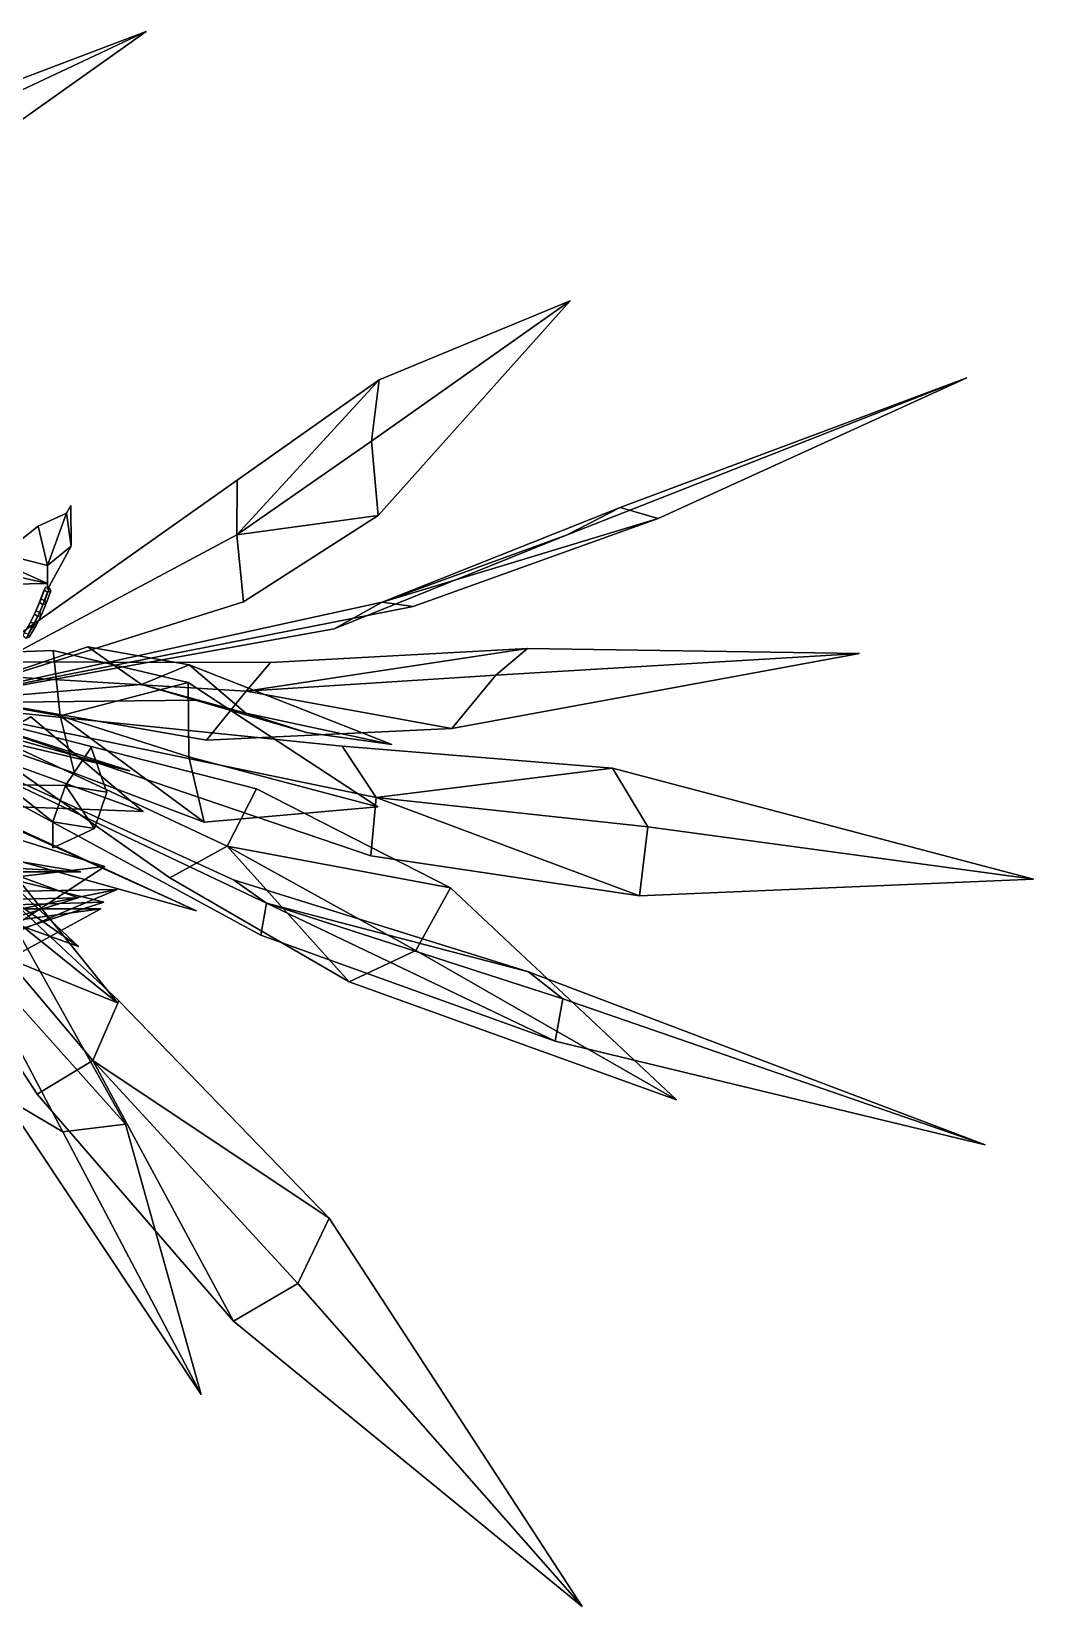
# Model space of a CAD drawing. Header units: metres. Extents: x -366 to 149, y -229 to 234.
# Drawn here: x 80.3 to 148.8, y -54.1 to 53.7 of the extents above; entities that cross this region are included whole.
import ezdxf

# ---------------------------------------------------------------- set-up
doc = ezdxf.new("R2010")
doc.units = ezdxf.units.M

msp = doc.modelspace()

# ---------------------------------------------------------------- linework, layer by layer
at = {"layer": 'coral-li_Leaf', "color": 3}
for points in [[(81.4075, 17.1531, 680.9066), (82.7013, 20.7344, 680.9896), (80.761, 19.8493, 682.2927)], [(81.4075, 17.1531, 680.9066), (80.761, 19.8493, 682.2927), (82.7013, 20.7344, 680.9896)], [(83.02597, 18.4871, 679.2338), (82.7013, 20.7344, 680.9896), (81.4075, 17.1531, 680.9066)], [(83.02597, 18.4871, 679.2338), (81.4075, 17.1531, 680.9066), (82.7013, 20.7344, 680.9896)], [(83.00542, 21.2783, 677.4149), (82.7013, 20.7344, 680.9896), (83.02597, 18.4871, 679.2338)], [(83.00542, 21.2783, 677.4149), (83.02597, 18.4871, 679.2338), (82.7013, 20.7344, 680.9896)], [(80.761, 19.8493, 682.2927), (78.3535, 17.9392, 682.0487), (81.4075, 17.1531, 680.9066)], [(80.761, 19.8493, 682.2927), (81.4075, 17.1531, 680.9066), (78.3535, 17.9392, 682.0487)], [(83.02597, 18.4871, 679.2338), (81.4075, 17.1531, 680.9066), (81.4059, 15.5122, 677.3759)], [(83.02597, 18.4871, 679.2338), (81.4059, 15.5122, 677.3759), (81.4075, 17.1531, 680.9066)], [(85.4571, 1.6461, 654.1949), (84.4045, 4.7097, 654.1527), (82.6375, 2.1161, 655.7569)], [(85.4571, 1.6461, 654.1949), (82.6375, 2.1161, 655.7569), (84.4045, 4.7097, 654.1527)], [(81.7636, -0.3736, 654.7644), (82.6375, 2.1161, 655.7569), (78.6071, 2.1633, 655.0543)], [(81.7636, -0.3736, 654.7644), (78.6071, 2.1633, 655.0543), (82.6375, 2.1161, 655.7569)], [(81.7636, -0.3736, 654.7644), (84.6178, -0.8249, 653.8998), (82.6375, 2.1161, 655.7569)], [(81.7636, -0.3736, 654.7644), (82.6375, 2.1161, 655.7569), (84.6178, -0.8249, 653.8998)], [(82.6375, 2.1161, 655.7569), (84.6178, -0.8249, 653.8998), (85.4571, 1.6461, 654.1949)], [(82.6375, 2.1161, 655.7569), (85.4571, 1.6461, 654.1949), (84.6178, -0.8249, 653.8998)], [(81.7628, -2.1593, 651.753), (84.6178, -0.8249, 653.8998), (81.7636, -0.3736, 654.7644)], [(81.7628, -2.1593, 651.753), (81.7636, -0.3736, 654.7644), (84.6178, -0.8249, 653.8998)]]:
    msp.add_3dface(points, dxfattribs=at)
at = {"layer": 'coral-li_Mrstm', "color": 3}
for points in [[(63.02321, 44.159, 597.6873), (88.1578, 53.6953, 618.7347), (67.5957, 44.02846, 595.3908)], [(63.02321, 44.159, 597.6873), (67.5957, 44.02846, 595.3908), (88.1578, 53.6953, 618.7347)], [(67.5957, 44.02846, 595.3908), (88.1578, 53.6953, 618.7347), (70.6861, 41.3181, 592.3409)], [(67.5957, 44.02846, 595.3908), (70.6861, 41.3181, 592.3409), (88.1578, 53.6953, 618.7347)], [(104.0204, 20.5726, 716.0831), (117.138, 35.2751, 743.9659), (103.5656, 25.6692, 715.9533)], [(104.0204, 20.5726, 716.0831), (103.5656, 25.6692, 715.9533), (117.138, 35.2751, 743.9659)], [(103.5656, 25.6692, 715.9533), (117.138, 35.2751, 743.9659), (104.0832, 29.858, 713.0577)], [(103.5656, 25.6692, 715.9533), (104.0832, 29.858, 713.0577), (117.138, 35.2751, 743.9659)], [(94.3586, 19.2593, 696.0892), (103.5656, 25.6692, 715.9533), (104.0832, 29.858, 713.0577)], [(94.3586, 19.2593, 696.0892), (104.0832, 29.858, 713.0577), (103.5656, 25.6692, 715.9533)], [(94.3586, 19.2593, 696.0892), (104.0832, 29.858, 713.0577), (94.3873, 23.01036, 693.591)], [(94.3586, 19.2593, 696.0892), (94.3873, 23.01036, 693.591), (104.0832, 29.858, 713.0577)], [(116.9331, 19.2623, 706.5233), (144.2617, 30.01171, 723.9385), (120.5594, 21.1309, 703.4318)], [(116.9331, 19.2623, 706.5233), (120.5594, 21.1309, 703.4318), (144.2617, 30.01171, 723.9385)], [(120.5594, 21.1309, 703.4318), (144.2617, 30.01171, 723.9385), (123.1659, 20.3887, 699.0897)], [(120.5594, 21.1309, 703.4318), (123.1659, 20.3887, 699.0897), (144.2617, 30.01171, 723.9385)], [(60.772, 25.2243, 601.3407), (81.4119, 15.9404, 626.9042), (62.1568, 20.309, 600.9938)], [(60.772, 25.2243, 601.3407), (62.1568, 20.309, 600.9938), (81.4119, 15.9404, 626.9042)], [(104.0204, 20.5726, 716.0831), (103.5656, 25.6692, 715.9533), (94.3586, 19.2593, 696.0892)], [(104.0204, 20.5726, 716.0831), (94.3586, 19.2593, 696.0892), (103.5656, 25.6692, 715.9533)], [(94.3586, 19.2593, 696.0892), (94.3873, 23.01036, 693.591), (72.7834, 7.7465, 662.0576)], [(94.3586, 19.2593, 696.0892), (72.7834, 7.7465, 662.0576), (94.3873, 23.01036, 693.591)], [(94.8169, 14.6786, 696.0508), (104.0204, 20.5726, 716.0831), (94.3586, 19.2593, 696.0892)], [(94.8169, 14.6786, 696.0508), (94.3586, 19.2593, 696.0892), (104.0204, 20.5726, 716.0831)], [(116.9331, 19.2623, 706.5233), (120.5594, 21.1309, 703.4318), (104.2936, 14.6442, 688.8104)], [(116.9331, 19.2623, 706.5233), (104.2936, 14.6442, 688.8104), (120.5594, 21.1309, 703.4318)], [(104.2936, 14.6442, 688.8104), (120.5594, 21.1309, 703.4318), (123.1659, 20.3887, 699.0897)], [(104.2936, 14.6442, 688.8104), (123.1659, 20.3887, 699.0897), (120.5594, 21.1309, 703.4318)], [(62.1568, 20.309, 600.9938), (81.4119, 15.9404, 626.9042), (60.5261, 15.5412, 600.0953)], [(62.1568, 20.309, 600.9938), (60.5261, 15.5412, 600.0953), (81.4119, 15.9404, 626.9042)], [(104.2936, 14.6442, 688.8104), (123.1659, 20.3887, 699.0897), (106.4149, 14.3627, 684.8441)], [(104.2936, 14.6442, 688.8104), (106.4149, 14.3627, 684.8441), (123.1659, 20.3887, 699.0897)], [(72.7834, 7.7465, 662.0576), (94.8169, 14.6786, 696.0508), (94.3586, 19.2593, 696.0892)], [(72.7834, 7.7465, 662.0576), (94.3586, 19.2593, 696.0892), (94.8169, 14.6786, 696.0508)], [(101.0135, 12.8383, 691.4889), (116.9331, 19.2623, 706.5233), (104.2936, 14.6442, 688.8104)], [(101.0135, 12.8383, 691.4889), (104.2936, 14.6442, 688.8104), (116.9331, 19.2623, 706.5233)], [(72.7834, 7.7465, 662.0576), (101.0135, 12.8383, 691.4889), (104.2936, 14.6442, 688.8104)], [(72.7834, 7.7465, 662.0576), (104.2936, 14.6442, 688.8104), (101.0135, 12.8383, 691.4889)], [(104.2936, 14.6442, 688.8104), (106.4149, 14.3627, 684.8441), (72.7834, 7.7465, 662.0576)], [(104.2936, 14.6442, 688.8104), (72.7834, 7.7465, 662.0576), (106.4149, 14.3627, 684.8441)], [(82.267, 6.8878, 684.6278), (81.7997, 11.3513, 684.2145), (61.4975, 10.5932, 648.4189)], [(82.267, 6.8878, 684.6278), (61.4975, 10.5932, 648.4189), (81.7997, 11.3513, 684.2145)], [(87.842, 9.01467, 701.1448), (84.1642, 11.6045, 701.4234), (72.7834, 7.7465, 662.0576)], [(87.842, 9.01467, 701.1448), (72.7834, 7.7465, 662.0576), (84.1642, 11.6045, 701.4234)], [(82.267, 6.8878, 684.6278), (91.02281, 9.159, 704.9504), (81.7997, 11.3513, 684.2145)], [(82.267, 6.8878, 684.6278), (81.7997, 11.3513, 684.2145), (91.02281, 9.159, 704.9504)], [(87.842, 9.01467, 701.1448), (91.105, 10.3772, 723.1068), (84.1642, 11.6045, 701.4234)], [(87.842, 9.01467, 701.1448), (84.1642, 11.6045, 701.4234), (91.105, 10.3772, 723.1068)], [(95.00007, 8.5617, 673.5115), (112.0745, 9.6591, 688.6012), (114.2186, 11.4819, 684.3258)], [(95.00007, 8.5617, 673.5115), (114.2186, 11.4819, 684.3258), (112.0745, 9.6591, 688.6012)], [(95.00007, 8.5617, 673.5115), (114.2186, 11.4819, 684.3258), (96.6596, 10.5306, 669.8129)], [(95.00007, 8.5617, 673.5115), (96.6596, 10.5306, 669.8129), (114.2186, 11.4819, 684.3258)], [(109.058, 6.01876, 690.5626), (136.9229, 11.145, 709.6141), (112.0745, 9.6591, 688.6012)], [(109.058, 6.01876, 690.5626), (112.0745, 9.6591, 688.6012), (136.9229, 11.145, 709.6141)], [(112.0745, 9.6591, 688.6012), (136.9229, 11.145, 709.6141), (114.2186, 11.4819, 684.3258)], [(112.0745, 9.6591, 688.6012), (114.2186, 11.4819, 684.3258), (136.9229, 11.145, 709.6141)], [(61.4975, 10.5932, 648.4189), (86.2768, -12.6197, 671.5751), (84.4983, -16.6956, 670.3841)], [(61.4975, 10.5932, 648.4189), (84.4983, -16.6956, 670.3841), (86.2768, -12.6197, 671.5751)], [(84.4983, -16.6956, 670.3841), (80.7051, -19.00377, 669.6123), (61.4975, 10.5932, 648.4189)], [(84.4983, -16.6956, 670.3841), (61.4975, 10.5932, 648.4189), (80.7051, -19.00377, 669.6123)], [(61.4975, 10.5932, 648.4189), (94.1223, -4.3512, 668.4528), (96.3711, -5.9301, 664.7589)], [(61.4975, 10.5932, 648.4189), (96.3711, -5.9301, 664.7589), (94.1223, -4.3512, 668.4528)], [(96.3711, -5.9301, 664.7589), (95.987, -8.1222, 660.84), (61.4975, 10.5932, 648.4189)], [(96.3711, -5.9301, 664.7589), (61.4975, 10.5932, 648.4189), (95.987, -8.1222, 660.84)], [(61.4975, 10.5932, 648.4189), (92.2702, 5.2248, 675.1264), (95.00007, 8.5617, 673.5115)], [(61.4975, 10.5932, 648.4189), (95.00007, 8.5617, 673.5115), (92.2702, 5.2248, 675.1264)], [(95.00007, 8.5617, 673.5115), (96.6596, 10.5306, 669.8129), (61.4975, 10.5932, 648.4189)], [(95.00007, 8.5617, 673.5115), (61.4975, 10.5932, 648.4189), (96.6596, 10.5306, 669.8129)], [(61.4975, 10.5932, 648.4189), (83.2628, 2.9639, 682.4356), (82.267, 6.8878, 684.6278)], [(61.4975, 10.5932, 648.4189), (82.267, 6.8878, 684.6278), (83.2628, 2.9639, 682.4356)], [(87.842, 9.01467, 701.1448), (94.9779, 7.05259, 722.7242), (91.105, 10.3772, 723.1068)], [(87.842, 9.01467, 701.1448), (91.105, 10.3772, 723.1068), (94.9779, 7.05259, 722.7242)], [(94.9779, 7.05259, 722.7242), (104.9413, 4.9162, 753.6654), (91.105, 10.3772, 723.1068)], [(94.9779, 7.05259, 722.7242), (91.105, 10.3772, 723.1068), (104.9413, 4.9162, 753.6654)], [(72.7834, 7.7465, 662.0576), (91.544, 7.9506, 698.6235), (87.842, 9.01467, 701.1448)], [(72.7834, 7.7465, 662.0576), (87.842, 9.01467, 701.1448), (91.544, 7.9506, 698.6235)], [(82.267, 6.8878, 684.6278), (91.06486, 4.06891, 705.4866), (91.02281, 9.159, 704.9504)], [(82.267, 6.8878, 684.6278), (91.02281, 9.159, 704.9504), (91.06486, 4.06891, 705.4866)], [(91.544, 7.9506, 698.6235), (99.1255, 5.7304, 720.032), (87.842, 9.01467, 701.1448)], [(91.544, 7.9506, 698.6235), (87.842, 9.01467, 701.1448), (99.1255, 5.7304, 720.032)], [(99.1255, 5.7304, 720.032), (94.9779, 7.05259, 722.7242), (87.842, 9.01467, 701.1448)], [(99.1255, 5.7304, 720.032), (87.842, 9.01467, 701.1448), (94.9779, 7.05259, 722.7242)], [(91.06486, 4.06891, 705.4866), (103.989, 0.6547, 735.1935), (91.02281, 9.159, 704.9504)], [(91.06486, 4.06891, 705.4866), (91.02281, 9.159, 704.9504), (103.989, 0.6547, 735.1935)], [(109.058, 6.01876, 690.5626), (112.0745, 9.6591, 688.6012), (95.00007, 8.5617, 673.5115)], [(109.058, 6.01876, 690.5626), (95.00007, 8.5617, 673.5115), (112.0745, 9.6591, 688.6012)], [(67.2233, 7.7719, 671.4601), (87.03802, 3.1239, 698.8729), (72.199, 7.8691, 670.2639)], [(67.2233, 7.7719, 671.4601), (72.199, 7.8691, 670.2639), (87.03802, 3.1239, 698.8729)], [(72.199, 7.8691, 670.2639), (87.03802, 3.1239, 698.8729), (75.7564, 6.2382, 666.965)], [(72.199, 7.8691, 670.2639), (75.7564, 6.2382, 666.965), (87.03802, 3.1239, 698.8729)], [(72.7834, 7.7465, 662.0576), (95.6874, 1.8894, 695.6756), (93.6886, -2.02757, 697.0379)], [(72.7834, 7.7465, 662.0576), (93.6886, -2.02757, 697.0379), (95.6874, 1.8894, 695.6756)], [(93.6886, -2.02757, 697.0379), (89.778, -4.1987, 697.5902), (72.7834, 7.7465, 662.0576)], [(93.6886, -2.02757, 697.0379), (72.7834, 7.7465, 662.0576), (89.778, -4.1987, 697.5902)], [(72.7834, 7.7465, 662.0576), (101.5597, 4.8148, 691.2535), (103.8732, 1.2896, 689.4056)], [(72.7834, 7.7465, 662.0576), (103.8732, 1.2896, 689.4056), (101.5597, 4.8148, 691.2535)], [(103.8732, 1.2896, 689.4056), (103.5232, -2.7072, 687.353), (72.7834, 7.7465, 662.0576)], [(103.8732, 1.2896, 689.4056), (72.7834, 7.7465, 662.0576), (103.5232, -2.7072, 687.353)], [(92.2702, 5.2248, 675.1264), (109.058, 6.01876, 690.5626), (95.00007, 8.5617, 673.5115)], [(92.2702, 5.2248, 675.1264), (95.00007, 8.5617, 673.5115), (109.058, 6.01876, 690.5626)], [(76.3249, 4.5234, 691.0403), (87.947, 0.3389, 721.1834), (80.2711, 6.8054, 688.7125)], [(76.3249, 4.5234, 691.0403), (80.2711, 6.8054, 688.7125), (87.947, 0.3389, 721.1834)], [(83.2628, 2.9639, 682.4356), (92.1217, -0.3852, 703.197), (82.267, 6.8878, 684.6278)], [(83.2628, 2.9639, 682.4356), (82.267, 6.8878, 684.6278), (92.1217, -0.3852, 703.197)], [(92.1217, -0.3852, 703.197), (91.06486, 4.06891, 705.4866), (82.267, 6.8878, 684.6278)], [(92.1217, -0.3852, 703.197), (82.267, 6.8878, 684.6278), (91.06486, 4.06891, 705.4866)], [(99.1255, 5.7304, 720.032), (104.9413, 4.9162, 753.6654), (94.9779, 7.05259, 722.7242)], [(99.1255, 5.7304, 720.032), (94.9779, 7.05259, 722.7242), (104.9413, 4.9162, 753.6654)], [(67.6043, 6.02883, 670.8669), (83.5193, -8.9019, 697.1247), (69.01717, 1.2325, 669.7721)], [(67.6043, 6.02883, 670.8669), (69.01717, 1.2325, 669.7721), (83.5193, -8.9019, 697.1247)], [(72.7271, 0.9063, 690.6265), (87.947, 0.3389, 721.1834), (76.3249, 4.5234, 691.0403)], [(72.7271, 0.9063, 690.6265), (76.3249, 4.5234, 691.0403), (87.947, 0.3389, 721.1834)], [(101.5597, 4.8148, 691.2535), (120.0368, 3.2872, 704.5575), (103.8732, 1.2896, 689.4056)], [(101.5597, 4.8148, 691.2535), (103.8732, 1.2896, 689.4056), (120.0368, 3.2872, 704.5575)], [(92.1217, -0.3852, 703.197), (103.989, 0.6547, 735.1935), (91.06486, 4.06891, 705.4866)], [(92.1217, -0.3852, 703.197), (91.06486, 4.06891, 705.4866), (103.989, 0.6547, 735.1935)], [(120.0368, 3.2872, 704.5575), (122.4531, -0.7229, 702.4891), (103.8732, 1.2896, 689.4056)], [(120.0368, 3.2872, 704.5575), (103.8732, 1.2896, 689.4056), (122.4531, -0.7229, 702.4891)], [(120.0368, 3.2872, 704.5575), (148.826, -4.2852, 721.2767), (122.4531, -0.7229, 702.4891)], [(120.0368, 3.2872, 704.5575), (122.4531, -0.7229, 702.4891), (148.826, -4.2852, 721.2767)], [(73.7412, 2.6777, 690.6949), (86.1829, -12.7593, 718.4905), (73.3527, -2.4168, 690.3905)], [(73.7412, 2.6777, 690.6949), (73.3527, -2.4168, 690.3905), (86.1829, -12.7593, 718.4905)], [(69.01717, 1.2325, 669.7721), (83.5193, -8.9019, 697.1247), (67.5545, -3.1983, 667.6682)], [(69.01717, 1.2325, 669.7721), (67.5545, -3.1983, 667.6682), (83.5193, -8.9019, 697.1247)], [(72.6467, 2.1164, 690.9681), (91.5929, -6.4522, 718.0479), (77.1724, 0.1587, 689.5955)], [(72.6467, 2.1164, 690.9681), (77.1724, 0.1587, 689.5955), (91.5929, -6.4522, 718.0479)], [(95.6874, 1.8894, 695.6756), (108.9675, -4.8913, 712.9497), (93.6886, -2.02757, 697.0379)], [(95.6874, 1.8894, 695.6756), (93.6886, -2.02757, 697.0379), (108.9675, -4.8913, 712.9497)], [(103.8732, 1.2896, 689.4056), (121.8877, -5.4408, 700.5864), (103.5232, -2.7072, 687.353)], [(103.8732, 1.2896, 689.4056), (103.5232, -2.7072, 687.353), (121.8877, -5.4408, 700.5864)], [(103.8732, 1.2896, 689.4056), (122.4531, -0.7229, 702.4891), (121.8877, -5.4408, 700.5864)], [(103.8732, 1.2896, 689.4056), (121.8877, -5.4408, 700.5864), (122.4531, -0.7229, 702.4891)], [(74.7021, -4.6787, 335.0367), (85.3313, -3.4363, 365.8046), (73.6218, 0.238, 334.1111)], [(74.7021, -4.6787, 335.0367), (73.6218, 0.238, 334.1111), (85.3313, -3.4363, 365.8046)], [(77.1724, 0.1587, 689.5955), (91.5929, -6.4522, 718.0479), (79.5584, -3.09044, 686.4415)], [(77.1724, 0.1587, 689.5955), (79.5584, -3.09044, 686.4415), (91.5929, -6.4522, 718.0479)], [(70.7628, -0.8986, 335.2605), (83.5035, -5.5657, 366.5907), (70.9091, -5.85, 336.5493)], [(70.7628, -0.8986, 335.2605), (70.9091, -5.85, 336.5493), (83.5035, -5.5657, 366.5907)], [(122.4531, -0.7229, 702.4891), (148.826, -4.2852, 721.2767), (121.8877, -5.4408, 700.5864)], [(122.4531, -0.7229, 702.4891), (121.8877, -5.4408, 700.5864), (148.826, -4.2852, 721.2767)], [(70.6986, -6.2952, 302.5096), (85.2685, -5.8698, 331.6425), (68.4411, -1.7026, 302.4095)], [(70.6986, -6.2952, 302.5096), (68.4411, -1.7026, 302.4095), (85.2685, -5.8698, 331.6425)], [(93.6886, -2.02757, 697.0379), (102.0458, -11.3136, 715.4432), (89.778, -4.1987, 697.5902)], [(93.6886, -2.02757, 697.0379), (89.778, -4.1987, 697.5902), (102.0458, -11.3136, 715.4432)], [(108.9675, -4.8913, 712.9497), (106.5842, -9.1651, 714.4505), (93.6886, -2.02757, 697.0379)], [(108.9675, -4.8913, 712.9497), (93.6886, -2.02757, 697.0379), (106.5842, -9.1651, 714.4505)], [(93.6886, -2.02757, 697.0379), (106.5842, -9.1651, 714.4505), (102.0458, -11.3136, 715.4432)], [(93.6886, -2.02757, 697.0379), (102.0458, -11.3136, 715.4432), (106.5842, -9.1651, 714.4505)], [(72.3925, -3.7895, 335.8991), (83.6906, -3.7828, 366.453), (67.404, -2.9111, 336.6356)], [(72.3925, -3.7895, 335.8991), (67.404, -2.9111, 336.6356), (83.6906, -3.7828, 366.453)], [(73.3527, -2.4168, 690.3905), (86.1829, -12.7593, 718.4905), (70.2945, -6.327, 689.1429)], [(73.3527, -2.4168, 690.3905), (70.2945, -6.327, 689.1429), (86.1829, -12.7593, 718.4905)], [(76.5007, -2.5742, 333.0984), (83.6906, -3.7828, 366.453), (72.3925, -3.7895, 335.8991)], [(76.5007, -2.5742, 333.0984), (72.3925, -3.7895, 335.8991), (83.6906, -3.7828, 366.453)], [(76.8879, -8.9184, 333.1803), (85.3313, -3.4363, 365.8046), (74.7021, -4.6787, 335.0367)], [(76.8879, -8.9184, 333.1803), (74.7021, -4.6787, 335.0367), (85.3313, -3.4363, 365.8046)], [(71.3929, -11.223, 335.3938), (86.1736, -5.00181, 365.5355), (74.6677, -7.2971, 335.1457)], [(71.3929, -11.223, 335.3938), (74.6677, -7.2971, 335.1457), (86.1736, -5.00181, 365.5355)], [(74.6677, -7.2971, 335.1457), (86.1736, -5.00181, 365.5355), (78.4406, -5.1416, 332.4406)], [(74.6677, -7.2971, 335.1457), (78.4406, -5.1416, 332.4406), (86.1736, -5.00181, 365.5355)], [(94.1223, -4.3512, 668.4528), (114.3043, -10.636, 677.0506), (96.3711, -5.9301, 664.7589)], [(94.1223, -4.3512, 668.4528), (96.3711, -5.9301, 664.7589), (114.3043, -10.636, 677.0506)], [(108.9675, -4.8913, 712.9497), (124.4133, -19.3932, 739.723), (106.5842, -9.1651, 714.4505)], [(108.9675, -4.8913, 712.9497), (106.5842, -9.1651, 714.4505), (124.4133, -19.3932, 739.723)], [(67.5584, -6.3246, 336.7006), (85.06132, -6.3304, 366.015), (72.3365, -8.05061, 336.0766)], [(67.5584, -6.3246, 336.7006), (72.3365, -8.05061, 336.0766), (85.06132, -6.3304, 366.015)], [(70.9091, -5.85, 336.5493), (83.5035, -5.5657, 366.5907), (68.3219, -10.2665, 336.5489)], [(70.9091, -5.85, 336.5493), (68.3219, -10.2665, 336.5489), (83.5035, -5.5657, 366.5907)], [(73.4581, -9.676, 299.8349), (85.2685, -5.8698, 331.6425), (70.6986, -6.2952, 302.5096)], [(73.4581, -9.676, 299.8349), (70.6986, -6.2952, 302.5096), (85.2685, -5.8698, 331.6425)], [(72.3365, -8.05061, 336.0766), (85.06132, -6.3304, 366.015), (75.2459, -11.6658, 333.9171)], [(72.3365, -8.05061, 336.0766), (75.2459, -11.6658, 333.9171), (85.06132, -6.3304, 366.015)], [(96.3711, -5.9301, 664.7589), (116.1213, -15.3736, 668.7062), (95.987, -8.1222, 660.84)], [(96.3711, -5.9301, 664.7589), (95.987, -8.1222, 660.84), (116.1213, -15.3736, 668.7062)], [(114.3043, -10.636, 677.0506), (116.6541, -12.4781, 672.8932), (96.3711, -5.9301, 664.7589)], [(114.3043, -10.636, 677.0506), (96.3711, -5.9301, 664.7589), (116.6541, -12.4781, 672.8932)], [(96.3711, -5.9301, 664.7589), (116.6541, -12.4781, 672.8932), (116.1213, -15.3736, 668.7062)], [(96.3711, -5.9301, 664.7589), (116.1213, -15.3736, 668.7062), (116.6541, -12.4781, 672.8932)], [(79.464, -8.03045, 680.3475), (86.7428, -21.05763, 697.6115), (75.6499, -8.654, 682.8491)], [(79.464, -8.03045, 680.3475), (75.6499, -8.654, 682.8491), (86.7428, -21.05763, 697.6115)], [(86.7428, -21.05763, 697.6115), (82.4637, -21.5754, 700.3719), (75.6499, -8.654, 682.8491)], [(86.7428, -21.05763, 697.6115), (75.6499, -8.654, 682.8491), (82.4637, -21.5754, 700.3719)], [(75.6499, -8.654, 682.8491), (82.4637, -21.5754, 700.3719), (78.3732, -19.1538, 702.2699)], [(75.6499, -8.654, 682.8491), (78.3732, -19.1538, 702.2699), (82.4637, -21.5754, 700.3719)], [(106.5842, -9.1651, 714.4505), (124.4133, -19.3932, 739.723), (102.0458, -11.3136, 715.4432)], [(106.5842, -9.1651, 714.4505), (102.0458, -11.3136, 715.4432), (124.4133, -19.3932, 739.723)], [(114.3043, -10.636, 677.0506), (145.5167, -22.4728, 684.2176), (116.6541, -12.4781, 672.8932)], [(114.3043, -10.636, 677.0506), (116.6541, -12.4781, 672.8932), (145.5167, -22.4728, 684.2176)], [(86.2768, -12.6197, 671.5751), (100.6594, -27.4886, 681.2081), (84.4983, -16.6956, 670.3841)], [(86.2768, -12.6197, 671.5751), (84.4983, -16.6956, 670.3841), (100.6594, -27.4886, 681.2081)], [(116.6541, -12.4781, 672.8932), (145.5167, -22.4728, 684.2176), (116.1213, -15.3736, 668.7062)], [(116.6541, -12.4781, 672.8932), (116.1213, -15.3736, 668.7062), (145.5167, -22.4728, 684.2176)], [(84.4983, -16.6956, 670.3841), (94.1191, -34.5447, 679.5316), (80.7051, -19.00377, 669.6123)], [(84.4983, -16.6956, 670.3841), (80.7051, -19.00377, 669.6123), (94.1191, -34.5447, 679.5316)], [(100.6594, -27.4886, 681.2081), (98.5175, -31.9564, 679.924), (84.4983, -16.6956, 670.3841)], [(100.6594, -27.4886, 681.2081), (84.4983, -16.6956, 670.3841), (98.5175, -31.9564, 679.924)], [(84.4983, -16.6956, 670.3841), (98.5175, -31.9564, 679.924), (94.1191, -34.5447, 679.5316)], [(84.4983, -16.6956, 670.3841), (94.1191, -34.5447, 679.5316), (98.5175, -31.9564, 679.924)], [(82.4637, -21.5754, 700.3719), (91.9212, -39.5443, 725.8447), (78.3732, -19.1538, 702.2699)], [(82.4637, -21.5754, 700.3719), (78.3732, -19.1538, 702.2699), (91.9212, -39.5443, 725.8447)], [(86.7428, -21.05763, 697.6115), (91.9212, -39.5443, 725.8447), (82.4637, -21.5754, 700.3719)], [(86.7428, -21.05763, 697.6115), (82.4637, -21.5754, 700.3719), (91.9212, -39.5443, 725.8447)], [(100.6594, -27.4886, 681.2081), (117.9743, -54.05376, 693.8642), (98.5175, -31.9564, 679.924)], [(100.6594, -27.4886, 681.2081), (98.5175, -31.9564, 679.924), (117.9743, -54.05376, 693.8642)], [(98.5175, -31.9564, 679.924), (117.9743, -54.05376, 693.8642), (94.1191, -34.5447, 679.5316)], [(98.5175, -31.9564, 679.924), (94.1191, -34.5447, 679.5316), (117.9743, -54.05376, 693.8642)]]:
    msp.add_3dface(points, dxfattribs=at)
at = {"layer": 'coral-li_Petiole', "color": 3}
for points in [[(80.9521, 14.8333, 676.4365), (81.2614, 15.6756, 677.2637), (81.1819, 15.4974, 677.4747), (80.8704, 14.6496, 676.6418)], [(80.8704, 14.6496, 676.6418), (81.1819, 15.4974, 677.4747), (81.4099, 15.3396, 677.55), (81.09491, 14.4827, 676.7079)], [(81.2277, 14.7817, 676.3737), (81.5392, 15.6295, 677.2066), (81.2614, 15.6756, 677.2637), (80.9521, 14.8333, 676.4365)], [(81.09491, 14.4827, 676.7079), (81.4099, 15.3396, 677.55), (81.6341, 15.4225, 677.3818), (81.319, 14.5656, 676.5397)], [(81.319, 14.5656, 676.5397), (81.6341, 15.4225, 677.3818), (81.5392, 15.6295, 677.2066), (81.2277, 14.7817, 676.3737)], [(80.2296, 13.2734, 674.705), (80.6079, 14.032, 675.5829), (80.5238, 13.843, 675.7823), (80.1429, 13.07947, 674.8984)], [(80.5001, 13.2115, 674.6303), (80.8811, 13.9751, 675.5143), (80.6079, 14.032, 675.5829), (80.2296, 13.2734, 674.705)], [(80.6079, 14.032, 675.5829), (80.9521, 14.8333, 676.4365), (80.8704, 14.6496, 676.6418), (80.5238, 13.843, 675.7823)], [(80.5238, 13.843, 675.7823), (80.8704, 14.6496, 676.6418), (81.09491, 14.4827, 676.7079), (80.7442, 13.6675, 675.8389)], [(80.8811, 13.9751, 675.5143), (81.2277, 14.7817, 676.3737), (80.9521, 14.8333, 676.4365), (80.6079, 14.032, 675.5829)], [(80.7442, 13.6675, 675.8389), (81.09491, 14.4827, 676.7079), (81.319, 14.5656, 676.5397), (80.9684, 13.7504, 675.6707)], [(80.9684, 13.7504, 675.6707), (81.319, 14.5656, 676.5397), (81.2277, 14.7817, 676.3737), (80.8811, 13.9751, 675.5143)], [(79.7285, 12.3608, 673.9921), (80.1429, 13.07947, 674.8984), (80.3589, 12.8958, 674.9451), (79.9399, 12.1696, 674.0288)], [(80.08581, 12.4929, 673.724), (80.5001, 13.2115, 674.6303), (80.2296, 13.2734, 674.705), (79.8181, 12.5595, 673.8048)], [(79.9399, 12.1696, 674.0288), (80.3589, 12.8958, 674.9451), (80.5831, 12.9787, 674.7769), (80.164, 12.2525, 673.8606)], [(80.164, 12.2525, 673.8606), (80.5831, 12.9787, 674.7769), (80.5001, 13.2115, 674.6303), (80.08581, 12.4929, 673.724)], [(80.1429, 13.07947, 674.8984), (80.5238, 13.843, 675.7823), (80.7442, 13.6675, 675.8389), (80.3589, 12.8958, 674.9451)], [(80.3589, 12.8958, 674.9451), (80.7442, 13.6675, 675.8389), (80.9684, 13.7504, 675.6707), (80.5831, 12.9787, 674.7769)], [(80.5831, 12.9787, 674.7769), (80.9684, 13.7504, 675.6707), (80.8811, 13.9751, 675.5143), (80.5001, 13.2115, 674.6303)]]:
    msp.add_3dface(points, dxfattribs=at)

doc.saveas('drawing.dxf')
